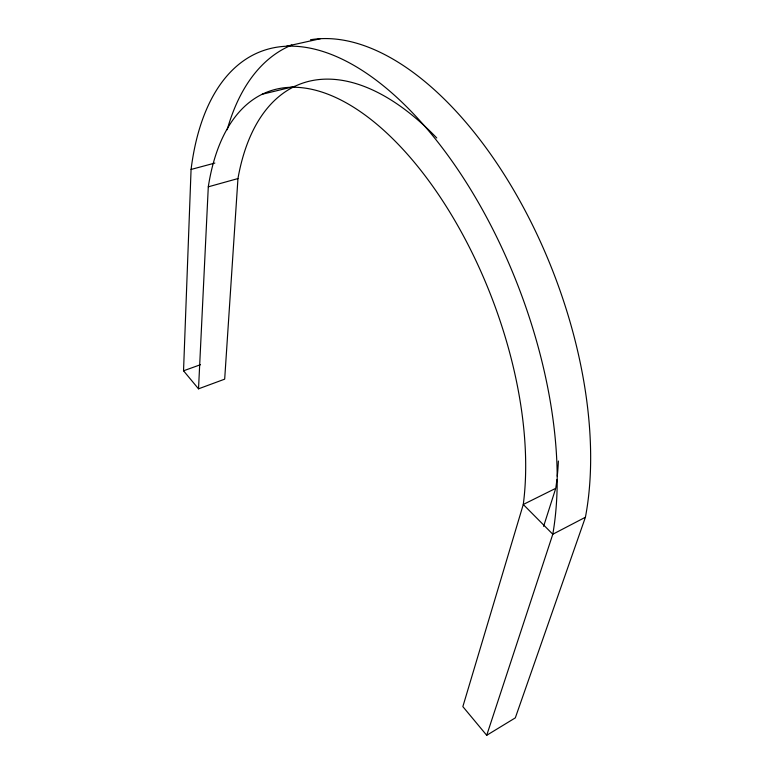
<?xml version="1.0" encoding="UTF-8"?>
<svg xmlns="http://www.w3.org/2000/svg" width="774" height="774" viewBox="0 0 774 774"><rect width="100%" height="100%" fill="white"/><g stroke="black" fill="none" stroke-linecap="round" stroke-linejoin="round"><path stroke-width="1.16" d="M198.521 388.829L183.535 370.794L191.072 169.448A314.476 156.832 69.2 0 1 408.072 108.225A314.476 156.832 69.2 0 1 552.8 534.244L486.711 735.3L462.852 706.614L523.272 504.474A274.422 136.098 69.2 0 0 395.137 141.139A274.422 136.098 69.2 0 0 208.293 186.824L198.521 388.829L224.683 379.154L237.957 178.562A270.155 140.084 69.2 0 1 436.749 137.965M543.6 526.349L555.384 489.487M310.5 39.755A309.542 161.369 69.2 0 1 515.794 193.713A309.542 161.369 69.2 0 1 585.415 517.245L515.31 717.875L486.711 735.3M585.415 517.245L552.8 534.244L523.272 504.474L555.751 488.336A270.155 140.084 69.2 0 0 556.903 479.57M183.535 370.794L200.476 364.709M208.293 186.824L237.957 178.562M191.072 169.448L214.843 163.072M262.134 94.273L294.71 86.388M286.564 46.227L320.494 38.7M558.393 461.043A270.155 140.084 69.2 0 1 557.27 476.194M227.179 129.742A309.542 161.369 69.2 0 1 291.779 45.037"/></g></svg>
